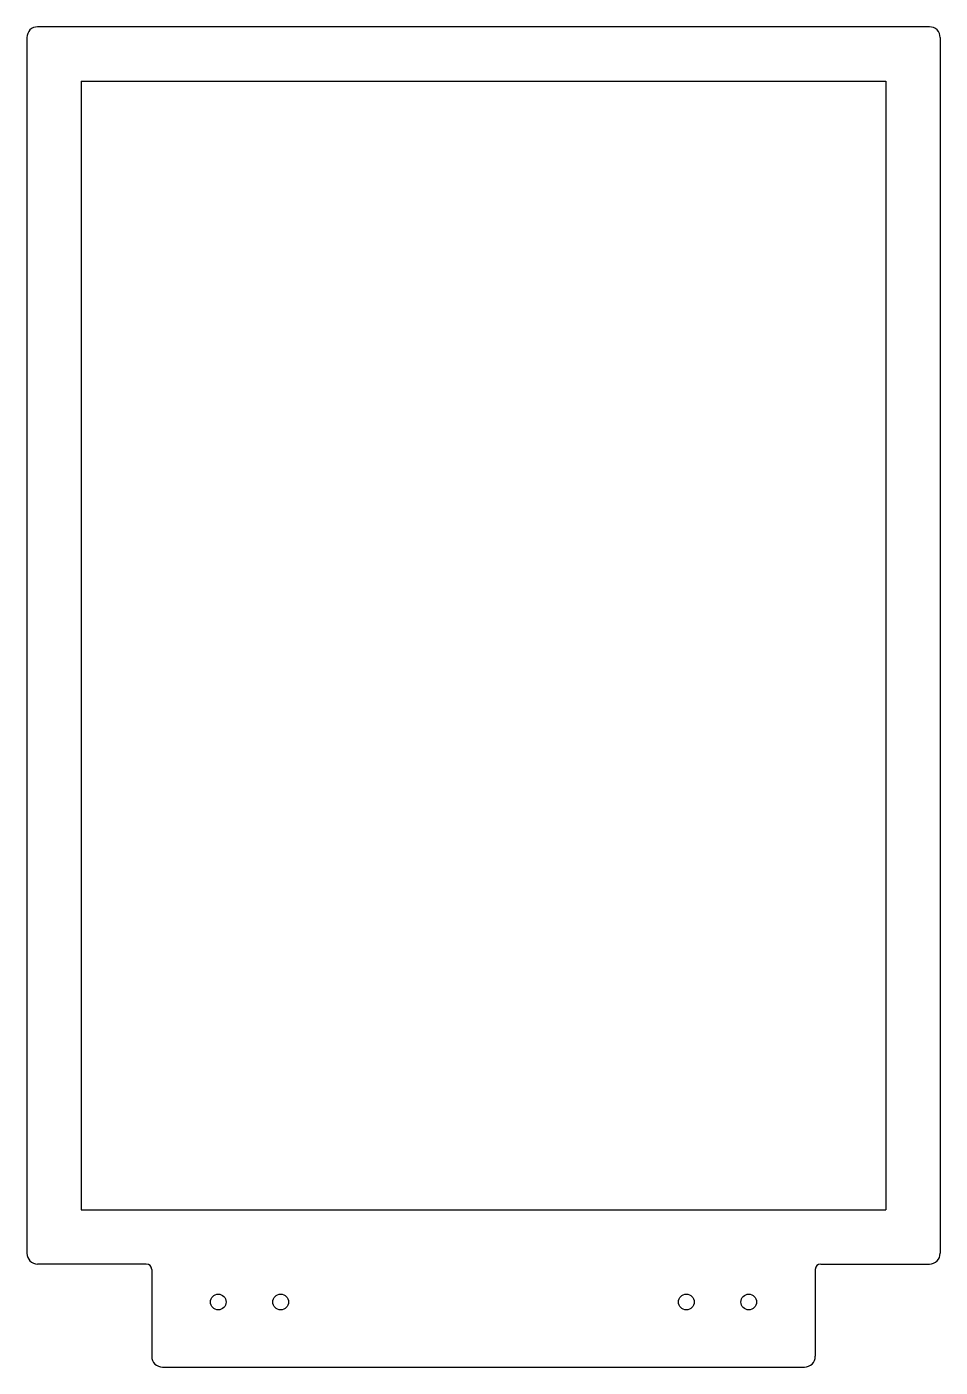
# Model space of a CAD drawing. Extents: x -3.36 to 3.27, y -5.61 to 4.11.
import ezdxf

# ---------------------------------------------------------------- set-up
doc = ezdxf.new("R2010")
doc.units = 0
doc.header["$MEASUREMENT"] = 0
doc.layers.add('VISIBLE', color=7, linetype='CONTINUOUS')

msp = doc.modelspace()

# ---------------------------------------------------------------- linework, layer by layer
at = {"layer": 'VISIBLE'}
for p, q in [((3.187, 4.1118), (-3.2795, 4.1118)), ((-3.3583, 4.0331), (-3.3583, -4.7811)), ((3.2657, 4.0331), (3.2657, -4.7811)), ((-2.9646, 3.7181), (-2.9646, -4.4661)), ((-2.9646, 3.7181), (2.872, 3.7181)), ((2.872, 3.7181), (2.872, -4.4661)), ((-2.9646, -4.4661), (2.872, -4.4661)), ((-2.4918, -4.8598), (-3.2795, -4.8598)), ((-2.4524, -4.899), (-2.4524, -5.5291)), ((2.3599, -4.899), (2.3599, -5.5291)), ((2.3993, -4.8598), (3.187, -4.8598)), ((-2.3737, -5.6079), (2.2811, -5.6079))]:
    msp.add_line(p, q, dxfattribs=at)
for centre in [(-1.9698, -5.1354), (-1.5171, -5.1354), (1.4246, -5.1354), (1.8773, -5.1354)]:
    msp.add_circle(centre, 0.0571, dxfattribs=at)
for centre, radius, start, end in [((-3.2795, 4.0331), 0.0787, 90, 180), ((3.187, 4.0331), 0.0787, 0, 90), ((-3.2795, -4.7811), 0.0787, 180, 270), ((3.187, -4.7811), 0.0787, 270, 0), ((-2.4918, -4.8992), 0.0394, 0.25316, 90), ((2.3993, -4.8992), 0.0394, 90, 179.74684), ((-2.3737, -5.5291), 0.0787, 180, 270), ((2.2811, -5.5291), 0.0787, 270, 0)]:
    msp.add_arc(centre, radius, start, end, dxfattribs=at)

doc.saveas('drawing.dxf')
